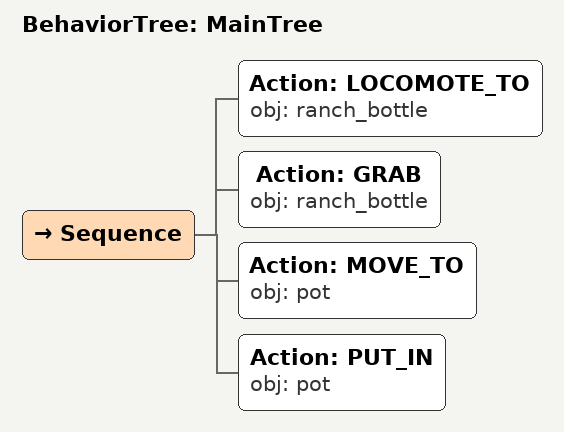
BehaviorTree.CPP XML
<root main_tree_to_execute="MainTree">
  <BehaviorTree ID="MainTree">
    <Sequence>
      <!-- Locomote to ranch_bottle -->
      <Action ID="LOCOMOTE_TO" obj="ranch_bottle" />
      <!-- Grab ranch_bottle -->
      <Action ID="GRAB" obj="ranch_bottle" />
      <!-- Move to pot -->
      <Action ID="MOVE_TO" obj="pot" />
      <!-- Put in pot -->
      <Action ID="PUT_IN" obj="pot" />
    </Sequence>
  </BehaviorTree>
</root>
